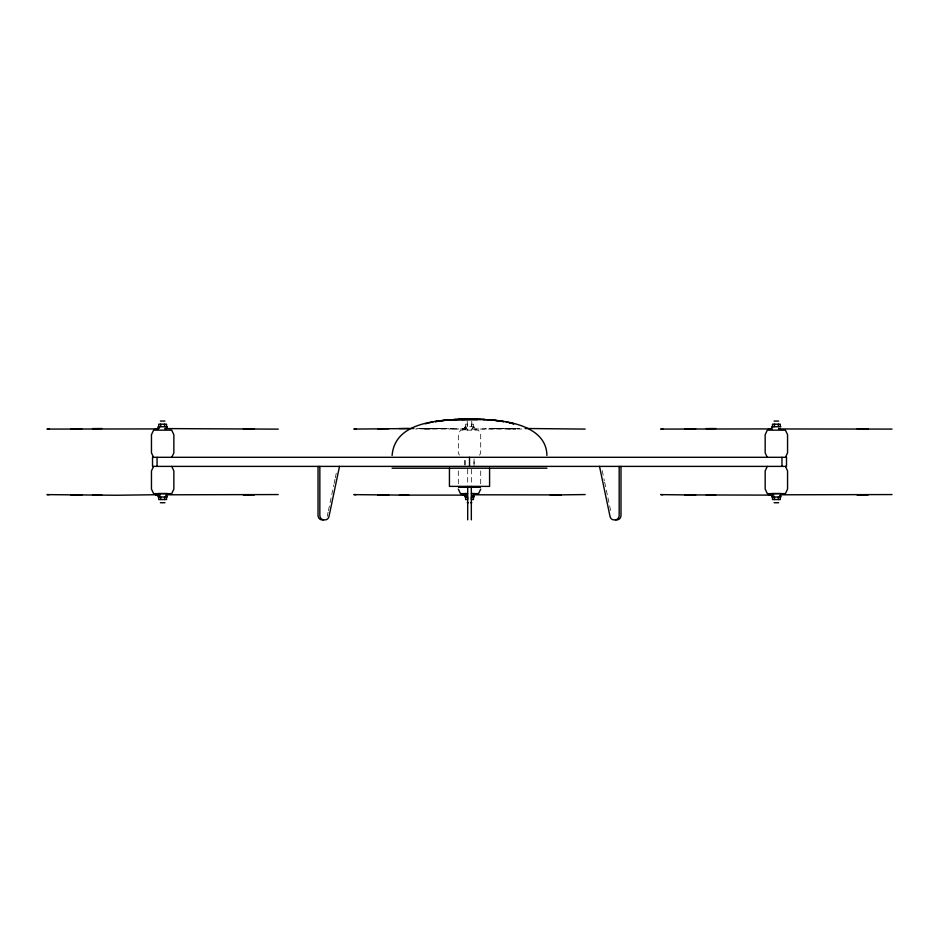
<?xml version="1.0" encoding="UTF-8"?>
<svg xmlns="http://www.w3.org/2000/svg" width="939" height="939" viewBox="0 0 939 939"><rect width="100%" height="100%" fill="white"/><g stroke="black" fill="none" stroke-linecap="round" stroke-linejoin="round"><path stroke-width="0.7" stroke-dasharray="4.7 3.52" d="M464.993 430.156L464.993 426.705L474.031 426.705L474.031 430.156M467.141 428.959L465.861 427.327L464.782 427.538L465.861 427.327L467.094 429.029L422.937 428.43L416.423 428.442L445.779 428.56L415.66 429.029M327.195 516.38L328.098 512.095M328.404 510.663L333.791 484.958M334.096 483.526L335 479.242M335.293 477.822L336.796 470.674M471.883 428.912L473.162 427.327L474.242 427.538L473.162 427.327L472 429.064L522.6 428.477M479.618 455.133L480.709 452.856L480.709 434.687L478.55 430.144L460.474 430.144L458.314 434.687L458.314 452.856L459.406 455.133M442.058 428.689L453.537 428.325M493.656 428.712L516.086 428.466M430.121 428.959L423.137 428.982L456.143 429.029M467.023 429.064L453.314 429.006M472 429.064L515.898 428.982L485.486 428.325M508.903 428.959L523.363 429.029M465.298 428.877L462.328 428.83M493.245 428.56L496.966 428.689M602.228 470.674L604.329 480.674M604.634 482.106L607.627 496.379M607.932 497.811L611.23 513.527M467.246 421.059L467.27 430.144M474.054 466.39L474.054 458.608L474.054 465.098M480.709 470.932L480.709 484.911M473.432 426.67L473.432 424.182L465.638 424.182L465.638 426.67M471.789 421.059L471.789 430.144M471.484 424.182L471.484 426.67M471.331 469.242L471.331 485.099M467.692 469.242L467.692 485.099M467.587 424.182L467.587 426.67M458.314 470.932L458.314 484.911M464.981 465.098L464.969 458.608L464.969 465.098"/><path stroke-width="1.41" d="M392.103 455.485C394.896 421.541 438.325 420.167 464.394 419.193M339.507 466.39L329.014 516.38A4.542 3.932 90 0 1 325.187 519.854L323.779 519.854A4.542 3.932 -90 0 1 319.847 515.311L319.847 466.39M49.204 494.677L46.95 494.618L116.049 495.252L160.205 494.677L159.947 495.264M399.38 495.099L466.953 495.123M684.566 494.912L773.818 495.123M278.273 429.146L165.182 428.583M585.173 429.088L525.136 428.489M892.038 429.088L778.748 428.959M153.573 466.39L151.461 470.932L151.461 489.102L153.62 493.644L171.696 493.644L173.856 489.102L173.856 470.932L171.743 466.39M171.743 457.399L173.856 452.856L173.856 434.687L171.696 430.144L153.62 430.144L151.461 434.687L151.461 452.856L153.573 457.399M767.28 466.39L765.168 470.932L765.168 489.102L767.327 493.644L785.403 493.644L787.563 489.102L787.563 470.932L785.45 466.39M785.45 457.399L787.563 452.856L787.563 434.687L785.403 430.144L767.327 430.144L765.168 434.687L765.168 452.856L767.28 457.399M480.709 489.102L478.55 493.644L471.437 493.644M425.297 423.806L433.149 421.846M157.893 427.538L158.973 427.327L159.348 428.196M167.353 496.168L166.273 496.379L165.769 495.264M771.647 427.538L772.727 427.327M472.54 495.675L474.242 496.168M781.107 496.168L780.027 496.379L779.652 495.51M443.994 420.343L435.144 421.658C454.91 418.489 475.111 418.594 495.029 420.343C515.828 422.174 546.568 429.51 546.921 455.485M446.553 420.156L481.003 419.381M444.37 420.343L449.077 419.979M454.183 419.592L456.319 419.451M468.843 419.193L477.528 419.451L458.021 419.381M278.273 494.56L166.837 494.794M585.161 494.56L550.231 495.017M892.027 494.56L780.591 494.794M166.015 428.9L164.994 428.912M779.769 428.9L778.748 428.912M49.204 429.029L46.95 429.088L158.409 428.912L155.44 428.83M356.092 429.029L353.839 429.088L413.888 428.489M662.957 429.029L660.704 429.088L772.163 428.912L769.194 428.83M155.44 494.876L158.409 494.83M462.328 494.876L465.298 494.83M769.194 494.876L772.163 494.83M857.096 495.017L868.199 494.912M70.801 428.806L81.904 428.7M377.701 428.806L388.793 428.7M684.566 428.806L695.658 428.7M243.342 495.006L254.434 494.9M561.334 494.9L473.726 494.794M92.48 428.595L101.917 428.524M399.38 428.595L408.805 428.524M706.245 428.595L715.671 428.524M482.904 419.451L494.653 420.343L489.947 419.979M160.393 421.059L164.935 421.059M774.088 421.059L778.631 421.059M158.104 426.705L167.142 426.705M771.858 426.705L780.896 426.705M392.103 468.209L546.921 468.209M458.608 487.282L480.416 487.282M158.104 493.55L167.142 493.55M464.993 493.55L467.258 493.55M471.777 493.55L474.031 493.55M771.858 493.55L780.896 493.55M467.61 493.644L460.474 493.644L458.314 489.102M158.104 497.001L167.142 497.001M464.993 497.001L467.587 497.036L467.587 499.536L465.638 499.536L465.638 497.036M474.031 497.001L471.484 497.036L471.484 499.536L473.432 499.536L473.432 497.036M771.858 497.001L780.896 497.001M160.393 502.729L164.935 502.729M467.246 502.729L468.338 502.729M470.685 502.729L471.789 502.729M774.088 502.729L778.631 502.729M323.38 519.854L321.96 519.854A4.542 3.932 90 0 1 318.028 515.311L318.028 466.39M615.655 519.854L617.064 519.854A4.542 3.932 -90 0 0 620.996 515.311L620.996 466.39M706.245 495.099L715.671 495.158M92.492 495.099L101.917 495.158M356.092 494.677L353.839 494.618L408.805 495.182M857.096 428.7L868.199 428.806M243.342 428.7L254.434 428.806M695.658 495.017L660.704 494.618L662.957 494.677M377.701 494.912L388.793 495.006M70.801 494.912L81.904 495.017M482.951 419.451L461.495 419.451L470.193 419.193M482.705 419.451L484.841 419.592M771.647 496.168L772.727 496.379M166.273 427.327L167.353 427.538M464.782 496.168L465.861 496.379M157.893 496.168L158.973 496.379M505.875 421.846L513.809 423.829M509.537 422.761L513.727 423.806M472.787 495.51L473.162 496.379M599.516 466.39L610.01 516.38A4.542 3.932 -90 0 0 613.836 519.854L615.245 519.854A4.542 3.932 90 0 0 619.177 515.311L619.177 466.39M781.964 457.305L781.964 466.39M780.297 426.67L780.297 424.182L772.504 424.182L772.504 426.67M780.297 497.036L780.297 499.536L772.504 499.536L772.504 497.036M778.349 424.182L778.349 426.67M778.349 497.036L778.349 499.536M774.452 424.182L774.452 426.67M774.452 497.036L774.452 499.536M489.583 468.209L489.583 486.379L449.441 486.379L449.441 468.209M471.331 486.39L471.331 519.854M469.512 457.305L469.512 466.39M467.692 486.39L467.692 519.854M166.543 426.67L166.543 424.182L158.75 424.182L158.75 426.67M166.543 497.036L166.543 499.536L158.75 499.536L158.75 497.036M164.595 424.182L164.595 426.67M164.595 497.036L164.595 499.536M160.698 424.182L160.698 426.67M160.698 497.036L160.698 499.536M157.059 457.305L157.059 466.39M786.506 457.305L152.517 457.305L152.517 466.39L786.506 466.39L786.506 457.305M498.198 420.789L495.029 420.343L503.891 421.658L498.198 420.789"/></g></svg>
